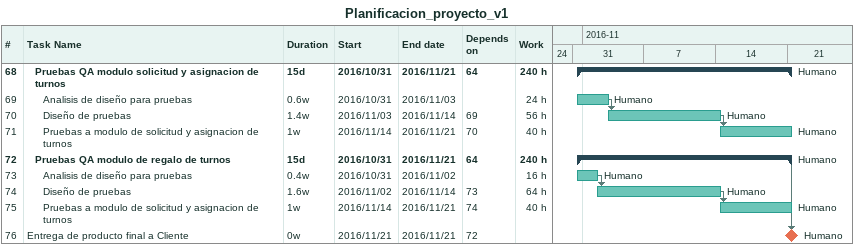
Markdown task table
Planificacion_proyecto_v1

| ID | Level | Task | Duration | Start | Finish | Predecessors | Resources | Work (h) |
|---|---|---|---|---|---|---|---|---|
| 68 | 2 | **Pruebas QA modulo solicitud y asignacion de turnos** | 15d | 2016-10-31 | 2016-11-21 | 64 | Humano | 240 |
| 69 | 3 | Analisis de diseño para pruebas | 0.6w | 2016-10-31 | 2016-11-03 |  | Humano | 24 |
| 70 | 3 | Diseño de pruebas | 1.4w | 2016-11-03 | 2016-11-14 | 69 | Humano | 56 |
| 71 | 3 | Pruebas a modulo de solicitud y asignacion de turnos | 1w | 2016-11-14 | 2016-11-21 | 70 | Humano | 40 |
| 72 | 2 | **Pruebas QA modulo de regalo de turnos** | 15d | 2016-10-31 | 2016-11-21 | 64 | Humano | 240 |
| 73 | 3 | Analisis de diseño para pruebas | 0.4w | 2016-10-31 | 2016-11-02 |  | Humano | 16 |
| 74 | 3 | Diseño de pruebas | 1.6w | 2016-11-02 | 2016-11-14 | 73 | Humano | 64 |
| 75 | 3 | Pruebas a modulo de solicitud y asignacion de turnos | 1w | 2016-11-14 | 2016-11-21 | 74 | Humano | 40 |
| 76 | 1 | Entrega de producto final a Cliente | 0w | 2016-11-21 | 2016-11-21 | 72 | Humano |  |
